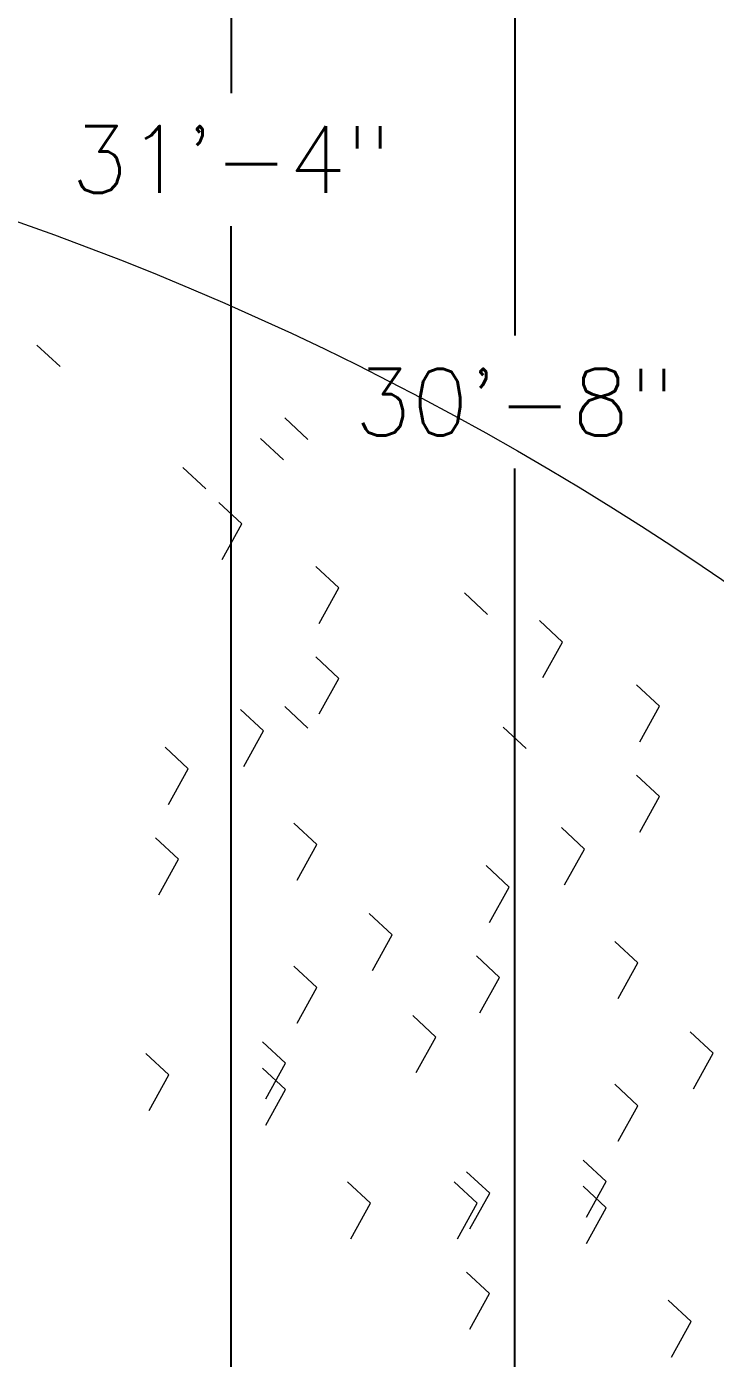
# Model space of a CAD drawing. Header units: inches. Extents: x 437 to 8681, y 26 to 3302.
# Drawn here: x 1465.8 to 1527.6, y 893 to 1012.6 of the extents above; entities that cross this region are included whole.
import ezdxf

# ---------------------------------------------------------------- set-up
doc = ezdxf.new("R2010")
doc.units = ezdxf.units.IN
doc.header["$MEASUREMENT"] = 0
doc.layers.add('ARBOLES', color=7, linetype='Continuous', lineweight=13, true_color=0x69d485)
doc.layers.add('DIMENSION', color=1, linetype='Continuous')
doc.styles.add('ROMANS', font='romans.shx')
doc.dimstyles.new('SMALLER DIM', dxfattribs={"dimscale": 64, "dimtxt": 0.09375, "dimasz": 0.015625, "dimexe": 0.075, "dimexo": 0.02625, "dimgap": 0.0375, "dimtad": 0, "dimtih": 1, "dimtoh": 1, "dimdec": 4, "dimzin": 3, "dimdsep": 46, "dimlunit": 4, "dimtxsty": 'ROMANS', "dimcen": 0.0375, "dimclrd": 256, "dimclre": 256, "dimclrt": 7, "dimadec": 0, "dimazin": 0, "dimtfac": 0.75, "dimtdec": 4, "dimtmove": 0, "dimatfit": 3, "dimfxl": 1, "dimfrac": 1, "dimtolj": 1, "dimtzin": 0, "dimlwd": -1, "dimlwe": -1, "dimarcsym": 1})

# ---------------------------------------------------------------- blocks, each defined once
blk = doc.blocks.new('*D38')
at = {"layer": 'DIMENSION', "transparency": 16777216}
for p, q in [((1485.82, 1166.87), (1488.94, 1166.87)), ((1484.14, 1165.87), (1484.14, 1006.62)), ((1484.14, 791.87), (1484.14, 994.67)), ((1485.82, 790.87), (1488.94, 790.87))]:
    blk.add_line(p, q, dxfattribs=at)
for points in [[(1483.97, 1165.87), (1484.31, 1165.87), (1484.14, 1166.87)], [(1483.97, 791.87), (1484.31, 791.87), (1484.14, 790.87)]]:
    blk.add_solid(points, dxfattribs=at)
at = {"layer": 'DIMENSION', "color": 7, "transparency": 16777216, "insert": (1484.14, 1000.65), "char_height": 6, "attachment_point": 5, "style": 'ROMANS'}
blk.add_mtext('\\A1;31\'-4"', dxfattribs=at)
blk = doc.blocks.new('*D39')
at = {"layer": 'DIMENSION', "transparency": 16777216}
for p, q in [((1511.26, 1162.87), (1514.38, 1162.87)), ((1509.58, 1161.87), (1509.58, 984.84)), ((1509.58, 795.87), (1509.58, 972.9)), ((1511.26, 794.87), (1514.38, 794.87))]:
    blk.add_line(p, q, dxfattribs=at)
for points in [[(1509.41, 1161.87), (1509.74, 1161.87), (1509.58, 1162.87)], [(1509.41, 795.87), (1509.74, 795.87), (1509.58, 794.87)]]:
    blk.add_solid(points, dxfattribs=at)
at = {"layer": 'DIMENSION', "color": 7, "transparency": 16777216, "insert": (1509.58, 978.87), "char_height": 6, "attachment_point": 5, "style": 'ROMANS'}
blk.add_mtext('\\A1;30\'-8"', dxfattribs=at)

msp = doc.modelspace()

# ---------------------------------------------------------------- linework, layer by layer
at = {"layer": 'ARBOLES', "color": 0}
for p, q in [((1468.77337, 982.07016), (1466.70733, 983.99662)), ((1491.00203, 975.526), (1488.93599, 977.45245)), ((1488.82275, 973.69363), (1486.75671, 975.62009)), ((1481.84905, 971.07597), (1479.78301, 973.00242)), ((1485.08075, 967.94795), (1483.0147, 969.8744)), ((1485.08075, 967.94795), (1483.0147, 969.8744)), ((1483.31229, 964.7542), (1485.08075, 967.94795)), ((1483.31229, 964.7542), (1485.08075, 967.94795)), ((1493.79787, 962.18909), (1491.73183, 964.11554)), ((1493.79787, 962.18909), (1491.73183, 964.11554)), ((1492.02941, 958.99534), (1493.79787, 962.18909)), ((1492.02941, 958.99534), (1493.79787, 962.18909)), ((1507.1287, 959.82001), (1505.06266, 961.74646)), ((1513.87182, 957.33331), (1511.80578, 959.25976)), ((1513.87182, 957.33331), (1511.80578, 959.25976)), ((1512.10336, 954.13956), (1513.87182, 957.33331)), ((1512.10336, 954.13956), (1513.87182, 957.33331)), ((1493.79787, 954.07432), (1491.73183, 956.00078)), ((1493.79787, 954.07432), (1491.73183, 956.00078)), ((1492.02941, 950.88058), (1493.79787, 954.07432)), ((1522.58894, 951.57445), (1520.5229, 953.5009)), ((1522.58894, 951.57445), (1520.5229, 953.5009)), ((1487.0421, 949.36253), (1484.97606, 951.28898)), ((1487.0421, 949.36253), (1484.97606, 951.28898)), ((1491.00203, 949.61111), (1488.93599, 951.53757)), ((1520.82049, 948.3807), (1522.58894, 951.57445)), ((1520.82049, 948.3807), (1522.58894, 951.57445)), ((1485.27364, 946.16878), (1487.0421, 949.36253)), ((1485.27364, 946.16878), (1487.0421, 949.36253)), ((1510.61555, 947.77875), (1508.54951, 949.7052)), ((1480.28633, 945.95956), (1478.22029, 947.88601)), ((1478.51787, 942.76581), (1480.28633, 945.95956)), ((1478.51787, 942.76581), (1480.28633, 945.95956)), ((1522.58894, 943.45968), (1520.5229, 945.38614)), ((1522.58894, 943.45968), (1520.5229, 945.38614)), ((1520.82049, 940.26594), (1522.58894, 943.45968)), ((1491.83651, 939.15363), (1489.77047, 941.08008)), ((1491.83651, 939.15363), (1489.77047, 941.08008)), ((1479.41462, 937.8448), (1477.34857, 939.77125)), ((1479.41462, 937.8448), (1477.34857, 939.77125)), ((1515.83317, 938.74788), (1513.76713, 940.67434)), ((1515.83317, 938.74788), (1513.76713, 940.67434)), ((1490.06806, 935.95988), (1491.83651, 939.15363)), ((1490.06806, 935.95988), (1491.83651, 939.15363)), ((1514.06472, 935.55414), (1515.83317, 938.74788)), ((1514.06472, 935.55414), (1515.83317, 938.74788)), ((1477.64616, 934.65105), (1479.41462, 937.8448)), ((1477.64616, 934.65105), (1479.41462, 937.8448)), ((1509.0774, 935.34492), (1507.01136, 937.27137)), ((1507.30895, 932.15117), (1509.0774, 935.34492)), ((1507.30895, 932.15117), (1509.0774, 935.34492)), ((1498.59228, 931.03887), (1496.52624, 932.96532)), ((1498.59228, 931.03887), (1496.52624, 932.96532)), ((1496.82383, 927.84512), (1498.59228, 931.03887)), ((1496.82383, 927.84512), (1498.59228, 931.03887)), ((1520.62759, 928.53899), (1518.56155, 930.46544)), ((1520.62759, 928.53899), (1518.56155, 930.46544)), ((1508.20569, 927.23016), (1506.13965, 929.15661)), ((1508.20569, 927.23016), (1506.13965, 929.15661)), ((1491.83651, 926.32707), (1489.77047, 928.25352)), ((1491.83651, 926.32707), (1489.77047, 928.25352)), ((1518.85913, 925.34524), (1520.62759, 928.53899)), ((1518.85913, 925.34524), (1520.62759, 928.53899)), ((1506.43723, 924.03641), (1508.20569, 927.23016)), ((1506.43723, 924.03641), (1508.20569, 927.23016)), ((1490.06806, 923.13332), (1491.83651, 926.32707)), ((1490.06806, 923.13332), (1491.83651, 926.32707)), ((1502.51499, 921.87704), (1500.44895, 923.80349)), ((1502.51499, 921.87704), (1500.44895, 923.80349)), ((1500.74653, 918.68329), (1502.51499, 921.87704)), ((1500.74653, 918.68329), (1502.51499, 921.87704)), ((1527.38336, 920.42423), (1525.31732, 922.35068)), ((1527.38336, 920.42423), (1525.31732, 922.35068)), ((1489.00345, 919.52114), (1486.93741, 921.44759)), ((1489.00345, 919.52114), (1486.93741, 921.44759)), ((1478.5429, 918.47408), (1476.47686, 920.40053)), ((1478.5429, 918.47408), (1476.47686, 920.40053)), ((1487.23499, 916.32739), (1489.00345, 919.52114)), ((1525.6149, 917.23048), (1527.38336, 920.42423)), ((1525.6149, 917.23048), (1527.38336, 920.42423)), ((1476.77445, 915.28033), (1478.5429, 918.47408)), ((1476.77445, 915.28033), (1478.5429, 918.47408)), ((1489.00345, 917.16524), (1486.93741, 919.09169)), ((1489.00345, 917.16524), (1486.93741, 919.09169)), ((1487.23499, 913.9715), (1489.00345, 917.16524)), ((1520.62759, 915.71243), (1518.56155, 917.63888)), ((1520.62759, 915.71243), (1518.56155, 917.63888)), ((1518.85913, 912.51868), (1520.62759, 915.71243)), ((1518.85913, 912.51868), (1520.62759, 915.71243)), ((1507.33398, 907.85943), (1505.26794, 909.78589)), ((1507.33398, 907.85943), (1505.26794, 909.78589)), ((1517.79452, 908.9065), (1515.72848, 910.83295)), ((1517.79452, 908.9065), (1515.72848, 910.83295)), ((1496.63093, 906.95635), (1494.56489, 908.8828)), ((1496.63093, 906.95635), (1494.56489, 908.8828)), ((1506.21977, 906.95635), (1504.15373, 908.8828)), ((1506.21977, 906.95635), (1504.15373, 908.8828)), ((1516.02607, 905.71275), (1517.79452, 908.9065)), ((1505.56552, 904.66569), (1507.33398, 907.85943)), ((1505.56552, 904.66569), (1507.33398, 907.85943)), ((1517.79452, 906.5506), (1515.72848, 908.47705)), ((1517.79452, 906.5506), (1515.72848, 908.47705)), ((1494.86248, 903.7626), (1496.63093, 906.95635)), ((1494.86248, 903.7626), (1496.63093, 906.95635)), ((1504.45131, 903.7626), (1506.21977, 906.95635)), ((1504.45131, 903.7626), (1506.21977, 906.95635)), ((1516.02607, 903.35685), (1517.79452, 906.5506)), ((1507.30941, 898.84158), (1505.24337, 900.76804)), ((1507.30941, 898.84158), (1505.24337, 900.76804)), ((1505.54095, 895.64784), (1507.30941, 898.84158)), ((1505.54095, 895.64784), (1507.30941, 898.84158)), ((1525.42201, 896.34171), (1523.35597, 898.26816)), ((1525.42201, 896.34171), (1523.35597, 898.26816)), ((1523.65355, 893.14796), (1525.42201, 896.34171)), ((1523.65355, 893.14796), (1525.42201, 896.34171))]:
    msp.add_line(p, q, dxfattribs=at)
msp.add_circle((1375.44128, 740.27276), 270, dxfattribs=at)

# ---------------------------------------------------------------- dimensions: what is measured, and where the dimension line sits
at = {"layer": 'DIMENSION'}
dim = msp.add_linear_dim(base=(1484.13885, 790.86683), p1=(1484.13885, 1166.86683), p2=(1484.13885, 790.86683), angle=90, dimstyle='SMALLER DIM', dxfattribs=at)
dim.commit()
dim.dimension.update_dxf_attribs({"geometry": '*D38', "text_midpoint": (1484.13885, 1000.6459), "dimtype": 160})
dim = msp.add_linear_dim(base=(1509.57808, 794.86683), p1=(1509.57808, 1162.86683), p2=(1509.57808, 794.86683), angle=90, dimstyle='SMALLER DIM', dxfattribs=at)
dim.commit()
dim.dimension.update_dxf_attribs({"geometry": '*D39', "text_midpoint": (1509.57808, 978.86683)})

doc.saveas('drawing.dxf')
